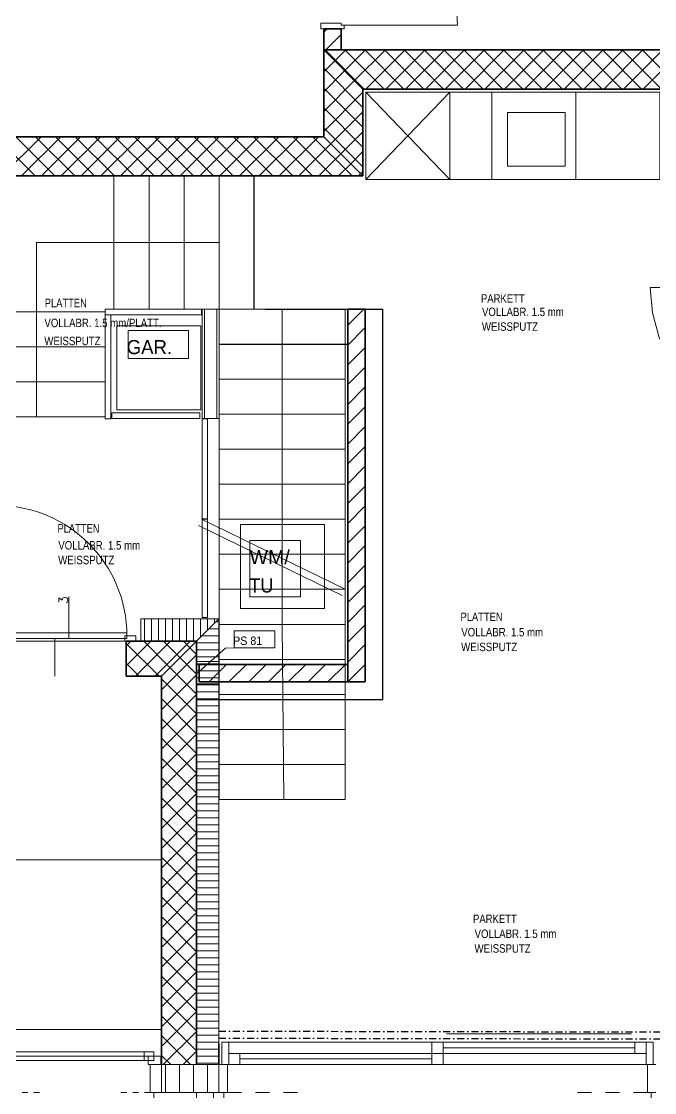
# Model space of a CAD drawing. Header units: millimetres. Extents: x -31387 to 11009, y -10752 to 13648.
# Drawn here: x 731 to 5251, y -5112 to 2532 of the extents above; entities that cross this region are included whole.
import ezdxf
from ezdxf.enums import TextEntityAlignment as Align

# ---------------------------------------------------------------- set-up
doc = ezdxf.new("R2010")
doc.units = ezdxf.units.MM
doc.header["$LTSCALE"] = 100
doc.linetypes.add('DASHDOT', pattern=[1, 0.5, -0.25, 0, -0.25])
for name, color, linetype in [('004 Leer - Architekt Sonstiges', 7, 'Continuous'), ('022 Leer - Reserve', 7, 'Continuous'), ('027 Leer - Reserve', 7, 'Continuous'), ('051 Leer - Reserve', 7, 'Continuous')]:
    doc.layers.add(name, color=color, linetype=linetype)
doc.styles.add('Arial', font='arial.ttf')
doc.styles.add('Arial Narrow', font='ARIALN.TTF')
doc.styles.add('tfont1', font='TXT.SHX')

msp = doc.modelspace()

# ---------------------------------------------------------------- linework, layer by layer
at = {"layer": '004 Leer - Architekt Sonstiges', "color": 18, "linetype": 'Continuous', "lineweight": 13, "true_color": 0x000000}
for p, q in [((3014.1, 2479.8), (2889.1, 2479.8)), ((2889.1, 2479.8), (2889.1, 2329.8)), ((3014.1, 2329.8), (3014.1, 2479.8)), ((3169.1, 2049.8), (2889.1, 2329.8)), ((2889.1, 2329.8), (2889.1, 1709.8)), ((2889.1, 2329.8), (3014.1, 2329.8)), ((2889.1, 2329.8), (3169.1, 2049.8)), ((6359.9, 2329.8), (2889.1, 2329.8)), ((3169.1, 1429.8), (3169.1, 2049.8)), ((3169.1, 2049.8), (6359.9, 2049.8)), ((4201.1, 1498.6), (4201.1, 1883.2)), ((4201.1, 1883.2), (4613.9, 1883.2)), ((4613.9, 1883.2), (4613.9, 1498.6)), ((2889.1, 1709.8), (-1850.2, 1709.8)), ((3169.1, 1429.8), (2889.1, 1709.8)), ((2889.1, 1709.8), (3169.1, 1429.8)), ((4613.9, 1498.6), (4201.1, 1498.6)), ((-1570.2, 1429.8), (3169.1, 1429.8)), ((2037, 477.8), (2022, 477.8)), ((2022, 477.8), (2022, -302.2)), ((2037, -302.2), (2037, 477.8)), ((2142.1, 477.8), (2127, 477.8)), ((2127, 477.8), (2127, -302.2)), ((2142.1, -302.2), (2142.1, 477.8)), ((3186, 479.2), (3061, 479.2)), ((3061, 479.2), (3061, -2181.7)), ((3186, -2181.7), (3186, 479.2)), ((2022, -302.2), (2037, -302.2)), ((2127, -302.2), (2142.1, -302.2)), ((1584.1, -1731.4), (1584.1, -1891.4)), ((2141.4, -1731.4), (1584.1, -1731.4)), ((2141.4, -1731.4), (1981.4, -1891.4)), ((1981.4, -1891.4), (2141.4, -1731.4)), ((2141.4, -4912.1), (2141.4, -1731.4)), ((2539.1, -1816.4), (2250.8, -1816.4)), ((2250.8, -1816.4), (2250.8, -1937.1)), ((2539.1, -1937.1), (2539.1, -1816.4)), ((1479.1, -1891.4), (1479.1, -2141.4)), ((1981.4, -1891.4), (1479.1, -1891.4)), ((1584.1, -1891.4), (1981.4, -1891.4)), ((1981.4, -1891.4), (1731.4, -2141.4)), ((1731.4, -2141.4), (1981.4, -1891.4)), ((1981.4, -1891.4), (1981.4, -4912.1)), ((1981.4, -4912.6), (1981.4, -1891.4)), ((2250.8, -1937.1), (2539.1, -1937.1)), ((2001, -2056.7), (2001, -2181.7)), ((3061, -2056.7), (2001, -2056.7)), ((3061, -2181.7), (3061, -2056.7)), ((1479.1, -2141.4), (1731.4, -2141.4)), ((1731.4, -2141.4), (1731.4, -4912.6)), ((2001, -2181.7), (3061, -2181.7)), ((3061, -2181.7), (3186, -2181.7)), ((1731.4, -4662.1), (571.4, -4662.1)), ((1732, -4662.1), (1731.4, -4662.1)), ((1731.4, -4662.1), (1731.4, -4912.1)), ((1731.4, -4852.1), (1731.4, -4662.1)), ((1732, -4912.1), (1732, -4662.1)), ((2161.4, -4912.1), (2161.4, -4752.1)), ((2161.4, -4752.1), (5241.4, -4752.1)), ((2161.4, -4752.1), (2211.4, -4752.1)), ((2161.4, -4912.1), (2161.4, -4752.1)), ((2211.4, -4752.1), (2211.4, -4912.1)), ((5191.4, -4752.1), (3661.4, -4752.1)), ((3661.4, -4752.1), (3661.4, -4832.1)), ((5191.4, -4912.1), (5191.4, -4752.1)), ((5191.4, -4752.1), (5241.4, -4752.1)), ((5191.4, -4832.1), (5191.4, -4752.1)), ((5241.4, -4752.1), (5241.4, -4912.1)), ((5241.4, -4752.1), (5241.4, -4912.1)), ((571.4, -4852.1), (1731.4, -4852.1)), ((626.4, -4822.1), (1676.4, -4822.1)), ((1676.4, -4882.1), (626.4, -4882.1)), ((1636.4, -4912.1), (1636.4, -4852.1)), ((1636.4, -4852.1), (1726.4, -4852.1)), ((1676.4, -4822.1), (1676.4, -4882.1)), ((1726.4, -4852.1), (1726.4, -4912.1)), ((3741.4, -4832.1), (2211.4, -4832.1)), ((2211.4, -4832.1), (2211.4, -4912.1)), ((3661.4, -4832.1), (5191.4, -4832.1)), ((3741.4, -4912.1), (3741.4, -4832.1)), ((1726.4, -4912.1), (1636.4, -4912.1)), ((1651.4, -5112.1), (1651.4, -4912.1)), ((1651.4, -4912.1), (1731.4, -4912.1)), ((1732, -4912.1), (1731.4, -4912.1)), ((1731.4, -4912.1), (1731.4, -5112.1)), ((1731.4, -4912.1), (1732, -4912.1)), ((1731.4, -4912.1), (1731.4, -5112.1)), ((1731.4, -4912.6), (1981.4, -4912.6)), ((2141.4, -4912.1), (1732, -4912.1)), ((1732, -4912.1), (1732, -5112.1)), ((1732, -5112.1), (1732, -4912.1)), ((1981.4, -4912.1), (2141.4, -4912.1)), ((2141.4, -5112.1), (2141.4, -4912.1)), ((2201.4, -4912.1), (2141.4, -4912.1)), ((2141.4, -4912.1), (2141.4, -5112.1)), ((5241.4, -4912.1), (2161.4, -4912.1)), ((2211.4, -4912.1), (2161.4, -4912.1)), ((2201.4, -5112.1), (2201.4, -4912.1)), ((2211.4, -4912.1), (3741.4, -4912.1)), ((5241.4, -4912.1), (5191.4, -4912.1)), ((5201.4, -5112.1), (5201.4, -4912.1)), ((5201.4, -4912.1), (5261.4, -4912.1)), ((1731.4, -5112.1), (1651.4, -5112.1)), ((1731.4, -5112.1), (1732, -5112.1)), ((1732, -5112.1), (2141.4, -5112.1)), ((2101.4, -5112.1), (1981.4, -5112.1)), ((1981.4, -5112.1), (1981.4, -7112.1)), ((2101.4, -6992.1), (2101.4, -5112.1)), ((2141.4, -5112.1), (2201.4, -5112.1)), ((5261.4, -5112.1), (5201.4, -5112.1))]:
    msp.add_line(p, q, dxfattribs=at)
at = {"layer": '004 Leer - Architekt Sonstiges', "color": 7, "linetype": 'Continuous', "lineweight": 13}
for p, q in [((2889.1, 2455), (2913.9, 2479.8)), ((2889.1, 2329.8), (2889.1, 2479.8)), ((3014.1, 2504.8), (3844.1, 2504.8)), ((3014.1, 2329.8), (3014.1, 2479.8)), ((2905.3, 2329.8), (3014.1, 2438.6)), ((2889.1, 2329.8), (2889.1, 1709.8)), ((2889.1, 2329.8), (6359.9, 2329.8)), ((2889.1, 2313.6), (2897.2, 2321.7)), ((2897.2, 2321.7), (2905.3, 2329.8)), ((2899, 2329.8), (3179, 2049.8)), ((2967.9, 2251), (3046.8, 2329.8)), ((3038.6, 2180.3), (3188.2, 2329.8)), ((3040.4, 2329.8), (3320.4, 2049.8)), ((3109.3, 2109.6), (3329.6, 2329.8)), ((3181.8, 2329.8), (3461.8, 2049.8)), ((3191, 2049.8), (3471, 2329.8)), ((3323.3, 2329.8), (3603.3, 2049.8)), ((3332.4, 2049.8), (3612.4, 2329.8)), ((3464.7, 2329.8), (3744.7, 2049.8)), ((3473.9, 2049.8), (3753.9, 2329.8)), ((3606.1, 2329.8), (3886.1, 2049.8)), ((3615.3, 2049.8), (3895.3, 2329.8)), ((3747.5, 2329.8), (4027.5, 2049.8)), ((3756.7, 2049.8), (4036.7, 2329.8)), ((3888.9, 2329.8), (4168.9, 2049.8)), ((3898.1, 2049.8), (4178.1, 2329.8)), ((4030.4, 2329.8), (4310.4, 2049.8)), ((4039.5, 2049.8), (4319.5, 2329.8)), ((4171.8, 2329.8), (4451.8, 2049.8)), ((4181, 2049.8), (4461, 2329.8)), ((4313.2, 2329.8), (4593.2, 2049.8)), ((4322.4, 2049.8), (4602.4, 2329.8)), ((4454.6, 2329.8), (4734.6, 2049.8)), ((4463.8, 2049.8), (4743.8, 2329.8)), ((4596, 2329.8), (4876, 2049.8)), ((4605.2, 2049.8), (4885.2, 2329.8)), ((4737.5, 2329.8), (5017.5, 2049.8)), ((4746.6, 2049.8), (5026.6, 2329.8)), ((4878.9, 2329.8), (5158.9, 2049.8)), ((4888.1, 2049.8), (5168.1, 2329.8)), ((5020.3, 2329.8), (5300.3, 2049.8)), ((5029.5, 2049.8), (5309.5, 2329.8)), ((5161.7, 2329.8), (5441.7, 2049.8)), ((5170.9, 2049.8), (5450.9, 2329.8)), ((2889.1, 2172.1), (2967.9, 2251)), ((2889.1, 2198.3), (3169.1, 1918.3)), ((2889.1, 2030.7), (3038.6, 2180.3)), ((2889.1, 1889.3), (3109.3, 2109.6)), ((2889.1, 2056.9), (3169.1, 1776.9)), ((2889.1, 1747.9), (3169.1, 2027.9)), ((3169.1, 2049.8), (3169.1, 1429.8)), ((3169.1, 2049.8), (6359.9, 2049.8)), ((2889.1, 1915.5), (3169.1, 1635.5)), ((2940.8, 1658.1), (3169.1, 1886.5)), ((2889.1, 1774), (3169.1, 1494)), ((-1850.2, 1709.8), (2889.1, 1709.8)), ((549.1, 1709.8), (829.1, 1429.8)), ((591.1, 1429.8), (871.1, 1709.8)), ((690.6, 1709.8), (970.6, 1429.8)), ((732.5, 1429.8), (1012.5, 1709.8)), ((832, 1709.8), (1112, 1429.8)), ((874, 1429.8), (1154, 1709.8)), ((973.4, 1709.8), (1253.4, 1429.8)), ((1015.4, 1429.8), (1295.4, 1709.8)), ((1114.8, 1709.8), (1394.8, 1429.8)), ((1156.8, 1429.8), (1436.8, 1709.8)), ((1256.2, 1709.8), (1536.2, 1429.8)), ((1298.2, 1429.8), (1578.2, 1709.8)), ((1397.7, 1709.8), (1677.7, 1429.8)), ((1439.6, 1429.8), (1719.6, 1709.8)), ((1539.1, 1709.8), (1819.1, 1429.8)), ((1581.1, 1429.8), (1861.1, 1709.8)), ((1680.5, 1709.8), (1960.5, 1429.8)), ((1722.5, 1429.8), (2002.5, 1709.8)), ((1821.9, 1709.8), (2101.9, 1429.8)), ((1863.9, 1429.8), (2143.9, 1709.8)), ((1963.4, 1709.8), (2243.4, 1429.8)), ((2005.3, 1429.8), (2285.3, 1709.8)), ((2104.8, 1709.8), (2384.8, 1429.8)), ((2146.8, 1429.8), (2426.8, 1709.8)), ((2246.2, 1709.8), (2526.2, 1429.8)), ((2288.2, 1429.8), (2568.2, 1709.8)), ((2387.6, 1709.8), (2667.6, 1429.8)), ((2429.6, 1429.8), (2709.6, 1709.8)), ((2529, 1709.8), (2809, 1429.8)), ((2571, 1429.8), (2851, 1709.8)), ((2670.5, 1709.8), (2950.5, 1429.8)), ((2811.9, 1709.8), (3091.9, 1429.8)), ((3011.5, 1587.4), (3169.1, 1745)), ((2712.4, 1429.8), (2940.8, 1658.1)), ((2853.9, 1429.8), (3011.5, 1587.4)), ((3082.2, 1516.7), (3169.1, 1603.6)), ((2995.3, 1429.8), (3082.2, 1516.7)), ((3152.9, 1446), (3169.1, 1462.2)), ((-1570.2, 1429.8), (3169.1, 1429.8)), ((3136.7, 1429.8), (3152.9, 1446)), ((839.5, 954.4), (1392, 954.4)), ((839.5, 460), (839.5, 954.4)), ((1392, 954.4), (2142.1, 954.4)), ((839.7, -290), (839.7, 460)), ((1330, 479.4), (2017, 479.4)), ((2022, 477.8), (2022, -302.2)), ((2022, 477.8), (2022, -302.2)), ((2022, 477.8), (2037, 477.8)), ((2037, 477.8), (2127, 477.8)), ((2037, 477.8), (2037, -302.2)), ((2037, 477.8), (2037, -302.2)), ((2127, 477.8), (2142.1, 477.8)), ((2127, 477.8), (2127, -302.2)), ((2142.1, 477.8), (2142.1, -302.2)), ((2142.1, 477.8), (2142.1, -302.2)), ((2592.1, 479.4), (2592.1, -1770.6)), ((3061, 364.2), (3176, 479.2)), ((3061, -2181.7), (3061, 479.2)), ((3186, -2181.7), (3186, 479.2)), ((1330, 439.4), (2017, 439.4)), ((1330, -303.7), (1330, 439.4)), ((1370, -303.7), (1370, 439.4)), ((3061, 222.8), (3186, 347.8)), ((3061, 81.4), (3186, 206.4)), ((3061, -60), (3186, 65)), ((3061, -201.5), (3186, -76.5)), ((3061, -342.9), (3186, -217.9)), ((1376.9, -260.6), (2003.9, -260.6)), ((1376.9, -300.6), (2003.9, -300.6)), ((2020.6, -1017.2), (2020.6, -303.7)), ((2022, -302.2), (2037, -302.2)), ((2037, -302.2), (2127, -302.2)), ((2060.6, -1017.2), (2060.6, -303.7)), ((2127, -302.2), (2142.1, -302.2)), ((3061, -484.3), (3186, -359.3)), ((3061, -625.7), (3186, -500.7)), ((3061, -767.2), (3186, -642.2)), ((3061, -908.6), (3186, -783.6)), ((3061, -1050), (3186, -925)), ((1995.1, -1065.6), (3020.1, -1565.6)), ((2017, -1020.6), (3042.1, -1520.6)), ((2020.6, -1722.1), (2020.6, -1020.6)), ((2060.6, -1722.1), (2060.6, -1020.6)), ((3061, -1191.4), (3186, -1066.4)), ((3061, -1332.8), (3186, -1207.8)), ((3061, -1474.3), (3186, -1349.3)), ((3061, -1615.7), (3186, -1490.7)), ((1069.1, -1871.4), (1069.1, -1571.4)), ((3061, -1757.1), (3186, -1632.1)), ((1584.1, -1731.4), (2141.4, -1731.4)), ((1608.9, -1891.4), (1608.9, -1731.4)), ((1658.9, -1891.4), (1658.9, -1731.4)), ((1708.9, -1891.4), (1708.9, -1731.4)), ((1758.9, -1891.4), (1758.9, -1731.4)), ((1808.9, -1891.4), (1808.9, -1731.4)), ((1858.9, -1891.4), (1858.9, -1731.4)), ((1908.9, -1891.4), (1908.9, -1731.4)), ((1958.9, -1891.4), (1958.9, -1731.4)), ((2008.9, -1863.9), (2008.9, -1731.4)), ((2058.9, -1813.9), (2058.9, -1731.4)), ((2108.9, -1763.9), (2108.9, -1731.4)), ((2141.4, -1751.6), (2121.1, -1751.6)), ((2141.4, -4912.1), (2141.4, -1731.4)), ((2141.4, -1801.6), (2071.1, -1801.6)), ((2592.1, -1770.6), (2604, -3020.6)), ((3061, -1898.5), (3186, -1773.5)), ((559.1, -1891.4), (1479.1, -1891.4)), ((1469.1, -1871.4), (569.1, -1871.4)), ((969.1, -1871.4), (969.1, -2141.4)), ((1479.1, -1924.8), (1512.5, -1891.4)), ((1479.1, -2066.3), (1654, -1891.4)), ((1479.1, -1891.4), (1981.4, -1891.4)), ((1479.1, -1907.1), (1713.4, -2141.4)), ((1545.4, -2141.4), (1795.4, -1891.4)), ((1584.1, -1891.4), (1981.4, -1891.4)), ((1604.8, -1891.4), (1793.1, -2079.7)), ((1686.8, -2141.4), (1936.8, -1891.4)), ((1746.2, -1891.4), (1863.8, -2009)), ((1887.6, -1891.4), (1934.5, -1938.3)), ((1981.4, -4912.1), (1981.4, -1891.4)), ((1981.4, -1891.4), (1981.4, -4912.6)), ((2141.4, -1901.6), (1981.4, -1901.6)), ((2141.4, -1851.6), (2021.1, -1851.6)), ((1934.5, -1938.3), (1981.4, -1985.1)), ((2141.4, -1951.6), (1981.4, -1951.6)), ((3061, -2039.9), (3186, -1914.9)), ((1479.1, -2048.6), (1571.9, -2141.4)), ((1731.4, -2238.3), (1981.4, -1988.3)), ((1863.8, -2009), (1981.4, -2126.6)), ((2141.4, -2001.6), (1981.4, -2001.6)), ((2141.4, -2051.6), (1981.4, -2051.6)), ((2001, -2110), (2054.4, -2056.7)), ((2001, -2056.7), (3061, -2056.7)), ((2070.8, -2181.7), (2195.8, -2056.7)), ((2212.2, -2181.7), (2337.2, -2056.7)), ((2353.6, -2181.7), (2478.6, -2056.7)), ((2495, -2181.7), (2620, -2056.7)), ((2636.5, -2181.7), (2761.5, -2056.7)), ((2777.9, -2181.7), (2902.9, -2056.7)), ((2919.3, -2181.7), (3044.3, -2056.7)), ((3061, -2181.4), (3186, -2056.4)), ((1731.4, -2379.7), (1981.4, -2129.7)), ((1793.1, -2079.7), (1981.4, -2268)), ((2141.4, -2101.6), (1981.4, -2101.6)), ((1479.1, -2141.4), (1731.4, -2141.4)), ((1731.4, -2141.4), (1731.4, -4912.6)), ((1731.4, -2159.4), (1981.4, -2409.4)), ((2141.4, -2151.6), (1981.4, -2151.6)), ((2141.4, -2201.6), (1981.4, -2201.6)), ((2001, -2181.7), (3061, -2181.7)), ((3060.7, -2181.7), (3061, -2181.4)), ((1731.4, -2521.1), (1981.4, -2271.1)), ((2141.4, -2251.6), (1981.4, -2251.6)), ((1731.4, -2300.8), (1981.4, -2550.8)), ((2141.4, -2301.6), (1981.4, -2301.6)), ((2141.4, -2351.6), (1981.4, -2351.6)), ((1731.4, -2662.5), (1981.4, -2412.5)), ((1731.4, -2442.2), (1981.4, -2692.2)), ((2141.4, -2401.6), (1981.4, -2401.6)), ((2141.4, -2451.6), (1981.4, -2451.6)), ((2141.4, -2501.6), (1981.4, -2501.6)), ((1731.4, -2803.9), (1981.4, -2553.9)), ((1731.4, -2583.7), (1981.4, -2833.7)), ((2141.4, -2551.6), (1981.4, -2551.6)), ((2141.4, -2601.6), (1981.4, -2601.6)), ((2141.4, -2651.6), (1981.4, -2651.6)), ((1731.4, -2945.4), (1981.4, -2695.4)), ((1731.4, -2725.1), (1981.4, -2975.1)), ((2141.4, -2701.6), (1981.4, -2701.6)), ((2141.4, -2751.6), (1981.4, -2751.6)), ((2141.4, -2801.6), (1981.4, -2801.6)), ((1731.4, -3086.8), (1981.4, -2836.8)), ((1731.4, -2866.5), (1981.4, -3116.5)), ((2141.4, -2851.6), (1981.4, -2851.6)), ((2141.4, -2901.6), (1981.4, -2901.6)), ((1731.4, -3228.2), (1981.4, -2978.2)), ((2141.4, -2951.6), (1981.4, -2951.6)), ((1731.4, -3007.9), (1981.4, -3257.9)), ((2141.4, -3001.6), (1981.4, -3001.6)), ((2141.4, -3051.6), (1981.4, -3051.6)), ((1731.4, -3369.6), (1981.4, -3119.6)), ((2141.4, -3101.6), (1981.4, -3101.6)), ((1731.4, -3149.4), (1981.4, -3399.4)), ((2141.4, -3151.6), (1981.4, -3151.6)), ((2141.4, -3201.6), (1981.4, -3201.6)), ((1731.4, -3511.1), (1981.4, -3261.1)), ((2141.4, -3251.6), (1981.4, -3251.6)), ((1731.4, -3290.8), (1981.4, -3540.8)), ((2141.4, -3301.6), (1981.4, -3301.6)), ((2141.4, -3351.6), (1981.4, -3351.6)), ((1731.4, -3652.5), (1981.4, -3402.5)), ((1731.4, -3432.2), (1981.4, -3682.2)), ((2141.4, -3401.6), (1981.4, -3401.6)), ((2141.4, -3451.6), (1981.4, -3451.6)), ((2141.4, -3501.6), (1981.4, -3501.6)), ((1731.4, -3793.9), (1981.4, -3543.9)), ((1731.4, -3573.6), (1981.4, -3823.6)), ((2141.4, -3551.6), (1981.4, -3551.6)), ((2141.4, -3601.6), (1981.4, -3601.6)), ((2141.4, -3651.6), (1981.4, -3651.6)), ((1731.4, -3935.3), (1981.4, -3685.3)), ((1731.4, -3715), (1981.4, -3965)), ((2141.4, -3701.6), (1981.4, -3701.6)), ((2141.4, -3751.6), (1981.4, -3751.6)), ((2141.4, -3801.6), (1981.4, -3801.6)), ((1731.4, -4076.7), (1981.4, -3826.7)), ((1731.4, -3856.5), (1981.4, -4106.5)), ((2141.4, -3851.6), (1981.4, -3851.6)), ((1731.4, -4218.2), (1981.4, -3968.2)), ((2141.4, -3901.6), (1981.4, -3901.6)), ((2141.4, -3951.6), (1981.4, -3951.6)), ((1731.4, -3997.9), (1981.4, -4247.9)), ((2141.4, -4001.6), (1981.4, -4001.6)), ((1731.4, -4359.6), (1981.4, -4109.6)), ((2141.4, -4051.6), (1981.4, -4051.6)), ((2141.4, -4101.6), (1981.4, -4101.6)), ((1731.4, -4139.3), (1981.4, -4389.3)), ((2141.4, -4151.6), (1981.4, -4151.6)), ((2141.4, -4201.6), (1981.4, -4201.6)), ((1731.4, -4501), (1981.4, -4251)), ((1731.4, -4280.7), (1981.4, -4530.7)), ((2141.4, -4251.6), (1981.4, -4251.6)), ((2141.4, -4301.6), (1981.4, -4301.6)), ((2141.4, -4351.6), (1981.4, -4351.6)), ((1731.4, -4642.4), (1981.4, -4392.4)), ((1731.4, -4422.1), (1981.4, -4672.1)), ((2141.4, -4401.6), (1981.4, -4401.6)), ((2141.4, -4451.6), (1981.4, -4451.6)), ((2141.4, -4501.6), (1981.4, -4501.6)), ((1731.4, -4783.8), (1981.4, -4533.8)), ((1731.4, -4563.6), (1981.4, -4813.6)), ((2141.4, -4551.6), (1981.4, -4551.6)), ((1732, -4662.1), (1731.4, -4662.1)), ((2141.4, -4601.6), (1981.4, -4601.6)), ((2141.4, -4651.6), (1981.4, -4651.6)), ((1731.4, -4705), (1939, -4912.6)), ((1731.4, -4705), (1732, -4705.7)), ((1744, -4912.6), (1981.4, -4675.3)), ((2141.4, -4701.6), (1981.4, -4701.6)), ((3766.4, -4692.1), (3767.4, -4691.9)), ((5086.4, -4692.1), (3766.4, -4692.1)), ((3767.4, -4692.4), (3766.4, -4692.1)), ((3766.4, -4692.1), (3766.4, -4692.1)), ((3767.4, -4691.9), (3767.4, -4692.4)), ((1731.4, -4783.8), (1732, -4783.2)), ((2141.4, -4751.6), (1981.4, -4751.6)), ((2141.4, -4801.6), (1981.4, -4801.6)), ((3741.4, -4752.1), (3741.4, -4832.1)), ((5111.4, -4792.1), (3741.4, -4792.1)), ((5111.4, -4752.1), (5111.4, -4832.1)), ((1606.4, -4852.1), (696.4, -4852.1)), ((1606.4, -4882.1), (1606.4, -4822.1)), ((1731.4, -4846.4), (1797.5, -4912.6)), ((1731.4, -4846.4), (1732, -4847.1)), ((1885.5, -4912.6), (1981.4, -4816.7)), ((2141.4, -4851.6), (1981.4, -4851.6)), ((2291.4, -4832.1), (2291.4, -4912.1)), ((3661.4, -4872.1), (2291.4, -4872.1)), ((3661.4, -4832.1), (3661.4, -4912.1)), ((1651.4, -5112.1), (1651.4, -4912.1)), ((1651.4, -5112.1), (1651.4, -4912.1)), ((1651.4, -4912.1), (1731.4, -4912.1)), ((1732, -4912.1), (1731.4, -4912.1)), ((2141.4, -4912.1), (1732, -4912.1)), ((1758.9, -4912.1), (1758.9, -5112.1)), ((1858.9, -4912.1), (1858.9, -5112.1)), ((1958.9, -4912.1), (1958.9, -5112.1)), ((2141.4, -4901.6), (1981.4, -4901.6)), ((2058.9, -4912.1), (2058.9, -5112.1)), ((735.4, -5112.1), (777.4, -5112.1)), ((819.4, -5112.1), (861.4, -5112.1)), ((1483.4, -5112.1), (1441.4, -5112.1)), ((1567.4, -5112.1), (1525.4, -5112.1)), ((1651.4, -5112.1), (1609.4, -5112.1)), ((1651.4, -5112.1), (1676.4, -5112.1)), ((1731.4, -5112.1), (1651.4, -5112.1)), ((1731.4, -5112.1), (1651.4, -5112.1)), ((1732, -5112.1), (1731.4, -5112.1)), ((1732, -5112.1), (1731.4, -5112.1)), ((2141.4, -5112.1), (1732, -5112.1)), ((1981.4, -5112.1), (1981.4, -7112.1)), ((1981.4, -5112.1), (1981.4, -7112.1)), ((1981.4, -5112.1), (2101.4, -5112.1)), ((2201.4, -5112.1), (2301.4, -5112.1)), ((2401.4, -5112.1), (2501.4, -5112.1)), ((2601.4, -5112.1), (2701.4, -5112.1)), ((4801.4, -5112.1), (4701.4, -5112.1)), ((5001.4, -5112.1), (4901.4, -5112.1)), ((5201.4, -5112.1), (5101.4, -5112.1))]:
    msp.add_line(p, q, dxfattribs=at)
at = {"layer": '004 Leer - Architekt Sonstiges', "color": 7, "linetype": 'Continuous', "lineweight": 35}
for p, q in [((2889.1, 2329.8), (2889.1, 2479.8)), ((3014.1, 2479.8), (2889.1, 2479.8)), ((3014.1, 2329.8), (3014.1, 2479.8)), ((2889.1, 2329.8), (2889.1, 1709.8)), ((3014.1, 2329.8), (2889.1, 2329.8)), ((2889.1, 2329.8), (6359.9, 2329.8)), ((3169.1, 2049.8), (3169.1, 1429.8)), ((3169.1, 2049.8), (6359.9, 2049.8)), ((-1850.2, 1709.8), (2889.1, 1709.8)), ((-1570.2, 1429.8), (3169.1, 1429.8)), ((3061, -2181.7), (3061, 479.2)), ((3186, 479.2), (3061, 479.2)), ((3186, -2181.7), (3186, 479.2)), ((1479.1, -1891.4), (1981.4, -1891.4)), ((1479.1, -1891.4), (1479.1, -2141.4)), ((1479.1, -1891.4), (1479.1, -2141.4)), ((1981.4, -1891.4), (1981.4, -4912.6)), ((2001, -2056.7), (3061, -2056.7)), ((2001, -2181.7), (2001, -2056.7)), ((3061, -2181.7), (3061, -2056.7)), ((1479.1, -2141.4), (1731.4, -2141.4)), ((1731.4, -2141.4), (1731.4, -4912.6)), ((2001, -2181.7), (3061, -2181.7)), ((3186, -2181.7), (3061, -2181.7)), ((1732, -4662.1), (1731.4, -4662.1)), ((1731.4, -4662.1), (1731.4, -4912.1)), ((2141.4, -4762.1), (2141.4, -4912.1)), ((2141.4, -4762.1), (2141.4, -4912.1)), ((1732, -4912.1), (1731.4, -4912.1))]:
    msp.add_line(p, q, dxfattribs=at)
at = {"layer": '004 Leer - Architekt Sonstiges', "color": 253, "linetype": 'Continuous', "lineweight": 25, "true_color": 0xb3b3b3}
for p, q in [((2392.1, 479.4), (2392.1, 1429.8)), ((2472.2, 479.4), (3311, 479.4)), ((3311, -2306.7), (3311, 479.4)), ((2142.1, 229.4), (3056, 229.4)), ((1982, -2056.7), (3042.1, -2056.7)), ((1982, -2306.7), (3311, -2306.7))]:
    msp.add_line(p, q, dxfattribs=at)
at = {"layer": '004 Leer - Architekt Sonstiges', "color": 7, "linetype": 'Continuous', "lineweight": 13, "true_color": 0xf3f3f3}
for p, q in [((2017, 479.4), (1330, 479.4)), ((1330, 479.4), (1330, 439.4)), ((2017, 439.4), (2017, 479.4)), ((1330, 439.4), (2017, 439.4)), ((1370, 439.4), (1330, 439.4)), ((1330, 439.4), (1330, -303.7)), ((1370, -303.7), (1370, 439.4)), ((1330, -303.7), (1370, -303.7)), ((2003.9, -260.6), (1376.9, -260.6)), ((1376.9, -260.6), (1376.9, -300.6)), ((1376.9, -300.6), (2003.9, -300.6)), ((2003.9, -300.6), (2003.9, -260.6)), ((2060.6, -303.7), (2020.6, -303.7)), ((2020.6, -303.7), (2020.6, -1017.2)), ((2060.6, -1017.2), (2060.6, -303.7)), ((2020.6, -1017.2), (2060.6, -1017.2)), ((2060.6, -1020.6), (2020.6, -1020.6)), ((2020.6, -1020.6), (2020.6, -1722.1)), ((2060.6, -1722.1), (2060.6, -1020.6)), ((2020.6, -1722.1), (2060.6, -1722.1))]:
    msp.add_line(p, q, dxfattribs=at)
at = {"layer": '004 Leer - Architekt Sonstiges', "color": 7, "linetype": 'Continuous', "lineweight": 18}
for p, q in [((1330, 479.4), (2017, 479.4)), ((1330, 439.4), (1330, 479.4)), ((2017, 439.4), (2017, 479.4)), ((1330, 439.4), (2017, 439.4)), ((1330, -303.7), (1330, 439.4)), ((1370, 439.4), (1330, 439.4)), ((1370, -303.7), (1370, 439.4)), ((1370, -303.7), (1330, -303.7)), ((1376.9, -260.6), (2003.9, -260.6)), ((1376.9, -300.6), (1376.9, -260.6)), ((1376.9, -300.6), (2003.9, -300.6)), ((2003.9, -300.6), (2003.9, -260.6)), ((2020.6, -1017.2), (2020.6, -303.7)), ((2060.6, -303.7), (2020.6, -303.7)), ((2060.6, -1017.2), (2060.6, -303.7)), ((2060.6, -1017.2), (2020.6, -1017.2)), ((2020.6, -1722.1), (2020.6, -1020.6)), ((2060.6, -1020.6), (2020.6, -1020.6)), ((2060.6, -1722.1), (2060.6, -1020.6)), ((1584.1, -1731.4), (2141.4, -1731.4)), ((1584.1, -1891.4), (1584.1, -1731.4)), ((2060.6, -1722.1), (2020.6, -1722.1)), ((2141.4, -4912.1), (2141.4, -1731.4)), ((1584.1, -1891.4), (1981.4, -1891.4)), ((1981.4, -4912.1), (1981.4, -1891.4)), ((2141.4, -4912.1), (1732, -4912.1)), ((1732, -4912.1), (1732, -5112.1)), ((2141.4, -4912.1), (2141.4, -5112.1)), ((2141.4, -4912.1), (2141.4, -5112.1)), ((2201.4, -4912.1), (2141.4, -4912.1)), ((2201.4, -5112.1), (2201.4, -4912.1)), ((2201.4, -5112.1), (2201.4, -4912.1)), ((5201.4, -5112.1), (5201.4, -4912.1)), ((5201.4, -5112.1), (5201.4, -4912.1)), ((5201.4, -4912.1), (5261.4, -4912.1)), ((2141.4, -5112.1), (1732, -5112.1)), ((2141.4, -5112.1), (2201.4, -5112.1)), ((2141.4, -5112.1), (2201.4, -5112.1)), ((2201.4, -5112.1), (2176.4, -5112.1)), ((5201.4, -5112.1), (5226.4, -5112.1)), ((5261.4, -5112.1), (5201.4, -5112.1)), ((5261.4, -5112.1), (5201.4, -5112.1))]:
    msp.add_line(p, q, dxfattribs=at)
at = {"layer": '004 Leer - Architekt Sonstiges', "color": 18, "linetype": 'Continuous', "lineweight": 18, "true_color": 0x000000}
for p, q in [((554.1, -1831.4), (1484.1, -1831.4)), ((1484.1, -1831.4), (1484.1, -1871.4)), ((1484.1, -1871.4), (554.1, -1871.4)), ((1469.1, -1891.4), (1469.1, -1851.4)), ((1469.1, -1851.4), (1549.1, -1851.4)), ((1549.1, -1891.4), (1469.1, -1891.4)), ((1549.1, -1851.4), (1549.1, -1891.4))]:
    msp.add_line(p, q, dxfattribs=at)
at = {"layer": '004 Leer - Architekt Sonstiges', "color": 253, "linetype": 'DASHDOT', "lineweight": 25, "true_color": 0xaaaaaa}
for p, q in [((2141.4, -4673.6), (6209.9, -4680.8)), ((2141.4, -4723.6), (6209.9, -4730.8))]:
    msp.add_line(p, q, dxfattribs=at)
at = {"layer": '004 Leer - Architekt Sonstiges', "color": 7, "linetype": 'Continuous', "lineweight": 13}
for points in [[(3034.1, 2479.8), (3034.1, 2504.8), (3014.1, 2504.8), (3014.1, 2519.8), (2869.1, 2519.8), (2869.1, 2479.8)], [(4613.9, 1883.2), (4613.9, 1498.6), (4201.1, 1498.6), (4201.1, 1883.2)], [(2139.1, 955.2), (2142.1, 954.4), (2139.1, 953.6)], [(838.9, 457), (839.7, 460), (840.5, 457)], [(2592.9, -1767.6), (2592.1, -1770.6), (2591.2, -1767.6)], [(2604.8, -3017.6), (2604, -3020.6), (2603.2, -3017.6)], [(3767.4, -4692.4), (3766.4, -4692.1), (3767.4, -4691.9)], [(5241.4, -4912.1), (2161.4, -4912.1), (2161.4, -4752.1), (5241.4, -4752.1)], [(2161.4, -4752.1), (2211.4, -4752.1), (2211.4, -4912.1), (2161.4, -4912.1)], [(5191.4, -4752.1), (3661.4, -4752.1), (3661.4, -4832.1), (5191.4, -4832.1)], [(5241.4, -4912.1), (5191.4, -4912.1), (5191.4, -4752.1), (5241.4, -4752.1)], [(1676.4, -4882.1), (626.4, -4882.1), (626.4, -4822.1), (1676.4, -4822.1)], [(1726.4, -4912.1), (1636.4, -4912.1), (1636.4, -4852.1), (1726.4, -4852.1)], [(3741.4, -4832.1), (2211.4, -4832.1), (2211.4, -4912.1), (3741.4, -4912.1)]]:
    msp.add_lwpolyline(points, close=True, dxfattribs=at)
for points in [[(6269.9, 634.6), (5219.9, 634.6), (5219.9, 634.6), (5235.8, 452.3), (5283.2, 275.5), (5360.5, 109.6), (5465.5, -40.3), (5594.9, -169.7), (5744.9, -274.7), (5910.7, -352), (6087.5, -399.4), (6269.9, -415.4)], [(1982, -2123.4), (2189.2, -1940), (2539.1, -1937.1)], [(1731.4, -4852.1), (1731.4, -4662.1), (571.4, -4662.1), (571.4, -4852.1)], [(1636.4, -4882.1), (1636.4, -4912.1), (1651.4, -4912.1), (1651.4, -5112.1), (1676.4, -5112.1), (1676.4, -5162.1), (626.4, -5162.1), (626.4, -5112.1), (651.4, -5112.1), (651.4, -4912.1), (666.4, -4912.1), (666.4, -4882.1)], [(5201.4, -4912.1), (5201.4, -5112.1), (5226.4, -5112.1), (5226.4, -5162.1), (2176.4, -5162.1), (2176.4, -5112.1), (2201.4, -5112.1), (2201.4, -4912.1)]]:
    msp.add_lwpolyline(points, dxfattribs=at)
at = {"layer": '004 Leer - Architekt Sonstiges', "color": 7, "linetype": 'Continuous', "lineweight": 18}
for points in [[(1484.1, -1871.4), (554.1, -1871.4), (554.1, -1831.4), (1484.1, -1831.4)], [(1549.1, -1891.4), (1469.1, -1891.4), (1469.1, -1851.4), (1549.1, -1851.4)]]:
    msp.add_lwpolyline(points, close=True, dxfattribs=at)
at = {"layer": '004 Leer - Architekt Sonstiges', "color": 150, "linetype": 'Continuous', "lineweight": 18, "true_color": 0x0099ff}
msp.add_lwpolyline([(1981.6, -2035.2), (2141.4, -2035.2), (2141.4, -2195.2), (1981.6, -2195.2)], close=True, dxfattribs=at)
at = {"layer": '004 Leer - Architekt Sonstiges', "color": 7, "linetype": 'Continuous', "lineweight": 13}
msp.add_arc((3014.1, 2504.8), 830, 0, 90, dxfattribs=at)
at = {"layer": '004 Leer - Architekt Sonstiges', "color": 7, "linetype": 'Continuous', "lineweight": 18}
msp.add_arc((554.1, -1851.4), 930, 0, 90, dxfattribs=at)
at = {"layer": '022 Leer - Reserve', "color": 7, "linetype": 'Continuous', "lineweight": 13}
for points in [[(1392, 1429.4), (1642.1, 1429.4), (1642.1, 479.4), (1392, 479.4)], [(1642.1, 1429.4), (1892.1, 1429.4), (1892.1, 479.4), (1642.1, 479.4)], [(1892.1, 1429.4), (2142.1, 1429.4), (2142.1, 479.4), (1892.1, 479.4)], [(410, 210), (410, 460), (1330, 460), (1330, 210)], [(3042.1, 479.4), (3042.1, 229.4), (2142.1, 229.4), (2142.1, 479.4)], [(3042.1, 229.4), (3042.1, -20.6), (2142.1, -20.6), (2142.1, 229.4)], [(410, -40), (410, 210), (1330, 210), (1330, -40)], [(410, -290), (410, -40), (1330, -40), (1330, -290)], [(3042.1, -20.6), (3042.1, -270.6), (2142.1, -270.6), (2142.1, -20.6)], [(3042.1, -270.6), (3042.1, -520.6), (2142.1, -520.6), (2142.1, -270.6)], [(3042.1, -520.6), (3042.1, -770.6), (2142.1, -770.6), (2142.1, -520.6)], [(3042.1, -770.6), (3042.1, -1020.6), (2142.1, -1020.6), (2142.1, -770.6)], [(3042.1, -1020.6), (3042.1, -1270.6), (2142.1, -1270.6), (2142.1, -1020.6)], [(521.4, -3451.1), (1731.4, -3451.1), (1731.4, -4662.1), (521.4, -4662.1)]]:
    msp.add_lwpolyline(points, close=True, dxfattribs=at)
at = {"layer": '022 Leer - Reserve', "color": 253, "linetype": 'Continuous', "lineweight": 13, "true_color": 0xb3b3b3}
for points in [[(3042.1, -1270.6), (3042.1, -1520.6), (2142.1, -1520.6), (2142.1, -1270.6)], [(3042.1, -1520.6), (3042.1, -1770.6), (2142.1, -1770.6), (2142.1, -1520.6)], [(3042.1, -1770.6), (3042.1, -2020.6), (2142.1, -2020.6), (2142.1, -1770.6)], [(3042.1, -2020.6), (3042.1, -2270.6), (2142.1, -2270.6), (2142.1, -2020.6)], [(3042.1, -2270.6), (3042.1, -2520.6), (2142.1, -2520.6), (2142.1, -2270.6)], [(3042.1, -2520.6), (3042.1, -2770.6), (2142.1, -2770.6), (2142.1, -2520.6)], [(3042.1, -2770.6), (3042.1, -3020.6), (2142.1, -3020.6), (2142.1, -2770.6)]]:
    msp.add_lwpolyline(points, close=True, dxfattribs=at)
at = {"layer": '027 Leer - Reserve', "color": 7, "linetype": 'Continuous', "lineweight": 13}
for p, q in [((3790.4, 2026.7), (3188.8, 1405.3)), ((3190.4, 2028.3), (3788.8, 1403.7))]:
    msp.add_line(p, q, dxfattribs=at)
for points in [[(3188.8, 1405.3), (3788.8, 1403.7), (3790.4, 2026.7), (3190.4, 2028.3)], [(4088.8, 2026.7), (3788.8, 2026.7), (3788.8, 1403.7), (4088.8, 1403.7)], [(4688.8, 1403.7), (4088.8, 1403.7), (4088.8, 2026.7), (4688.8, 2026.7)], [(5288.8, 2026.7), (4688.8, 2026.7), (4688.8, 1403.7), (5288.8, 1403.7)]]:
    msp.add_lwpolyline(points, close=True, dxfattribs=at)
at = {"layer": '051 Leer - Reserve', "color": 18, "linetype": 'Continuous', "lineweight": 13, "true_color": 0x000000}
for p, q in [((1412, -240), (1412, 360)), ((1412, 360), (2012, 360)), ((2012, 360), (2012, -240)), ((2012, -240), (1412, -240)), ((2294.7, -1657.6), (2294.7, -1057.6)), ((2294.7, -1057.6), (2894.7, -1057.6)), ((2894.7, -1057.6), (2894.7, -1657.6)), ((2894.7, -1657.6), (2294.7, -1657.6))]:
    msp.add_line(p, q, dxfattribs=at)
at = {"layer": '051 Leer - Reserve', "color": 18, "linetype": 'Continuous', "lineweight": 18, "true_color": 0x000000}
for p, q in [((1923.5, 327), (1492.2, 327)), ((1492.2, 327), (1492.2, 125.9)), ((1923.5, 125.9), (1923.5, 327)), ((1492.2, 125.9), (1923.5, 125.9)), ((2724.4, -1171.9), (2362, -1171.9)), ((2362, -1171.9), (2362, -1574.1)), ((2724.4, -1574.1), (2724.4, -1171.9)), ((2362, -1574.1), (2724.4, -1574.1))]:
    msp.add_line(p, q, dxfattribs=at)
at = {"layer": '051 Leer - Reserve', "color": 7, "linetype": 'Continuous', "lineweight": 13}
for points in [[(2012, 360), (2012, -240), (1412, -240), (1412, 360)], [(2894.7, -1057.6), (2894.7, -1657.6), (2294.7, -1657.6), (2294.7, -1057.6)]]:
    msp.add_lwpolyline(points, close=True, dxfattribs=at)

# ---------------------------------------------------------------- texts
at = {"layer": '004 Leer - Architekt Sonstiges', "color": 7, "linetype": 'Continuous', "lineweight": 13}
for s, height, style, width, p, p2 in [('PLATTEN', 60.41, 'Arial Narrow', 0.964466, (897.8, 492.6), (1198.1, 492.6)), ('PARKETT', 60.41, 'Arial Narrow', 0.979151, (4011.9, 524.9), (4324.3, 524.9)), ('VOLLABR. 1.5 mm', 60.413, 'Arial Narrow', 0.991679, (4019.2, 429.5), (4603, 429.5)), ('VOLLABR. 1.5 mm/PLATT.', 60.413, 'Arial Narrow', 0.992606, (895.4, 350.5), (1731.7, 350.5)), ('WEISSPUTZ', 60.41, 'Arial Narrow', 0.993557, (4018.4, 324.4), (4419.4, 324.4)), ('WEISSPUTZ', 60.41, 'Arial Narrow', 0.993557, (894.6, 221.9), (1295.6, 221.9)), ('PLATTEN', 60.41, 'Arial Narrow', 0.964466, (988.3, -1115.9), (1288.7, -1115.9)), ('VOLLABR. 1.5 mm', 60.413, 'Arial Narrow', 0.991679, (994.5, -1236.5), (1578.3, -1236.5)), ('WEISSPUTZ', 60.41, 'Arial Narrow', 0.993557, (993.7, -1341.6), (1394.7, -1341.6)), ('PLATTEN', 60.41, 'Arial Narrow', 0.964466, (3865.9, -1747.2), (4166.3, -1747.2)), ('VOLLABR. 1.5 mm', 60.413, 'Arial Narrow', 0.991679, (3871.3, -1856.5), (4455.1, -1856.5)), ('PS 81', 60.41, 'Arial', 0.904261, (2242.6, -1917.8), (2450.3, -1917.8)), ('WEISSPUTZ', 60.41, 'Arial Narrow', 0.993557, (3870.5, -1961.6), (4271.5, -1961.6)), ('PARKETT', 60.41, 'Arial Narrow', 0.979151, (3955.3, -3902.3), (4267.7, -3902.3)), ('VOLLABR. 1.5 mm', 60.413, 'Arial Narrow', 0.991679, (3966.5, -4008.9), (4550.3, -4008.9)), ('WEISSPUTZ', 60.41, 'Arial Narrow', 0.993557, (3965.7, -4114), (4366.7, -4114))]:
    msp.add_text(s, height=height, dxfattribs=dict(at, style=style, width=width)).set_placement(p, p2, align=Align.FIT)
at = {"layer": '004 Leer - Architekt Sonstiges', "color": 7, "linetype": 'Continuous', "lineweight": 13, "style": 'tfont1', "width": 1.26}
msp.add_text('3', height=63.9, rotation=90, dxfattribs=at).set_placement((1062.1, -1624.7), (1062.1, -1571), align=Align.FIT)
at = {"layer": '051 Leer - Reserve', "color": 7, "linetype": 'Continuous', "lineweight": 13, "style": 'Arial', "width": 0.942866}
msp.add_text('GAR.', height=100.69, dxfattribs=at).set_placement((1482.9, 157.8), (1806.9, 157.8), align=Align.FIT)
at = {"layer": '051 Leer - Reserve', "color": 253, "linetype": 'Continuous', "lineweight": 13, "true_color": 0xb3b3b3, "style": 'Arial'}
for s, width, p, p2 in [('WM/', 0.994423, (2359.8, -1340.9), (2647.1, -1340.9)), ('TU', 0.922085, (2357.8, -1543.8), (2530.6, -1543.8))]:
    msp.add_text(s, height=100.69, dxfattribs=dict(at, width=width)).set_placement(p, p2, align=Align.FIT)

doc.saveas('drawing.dxf')
